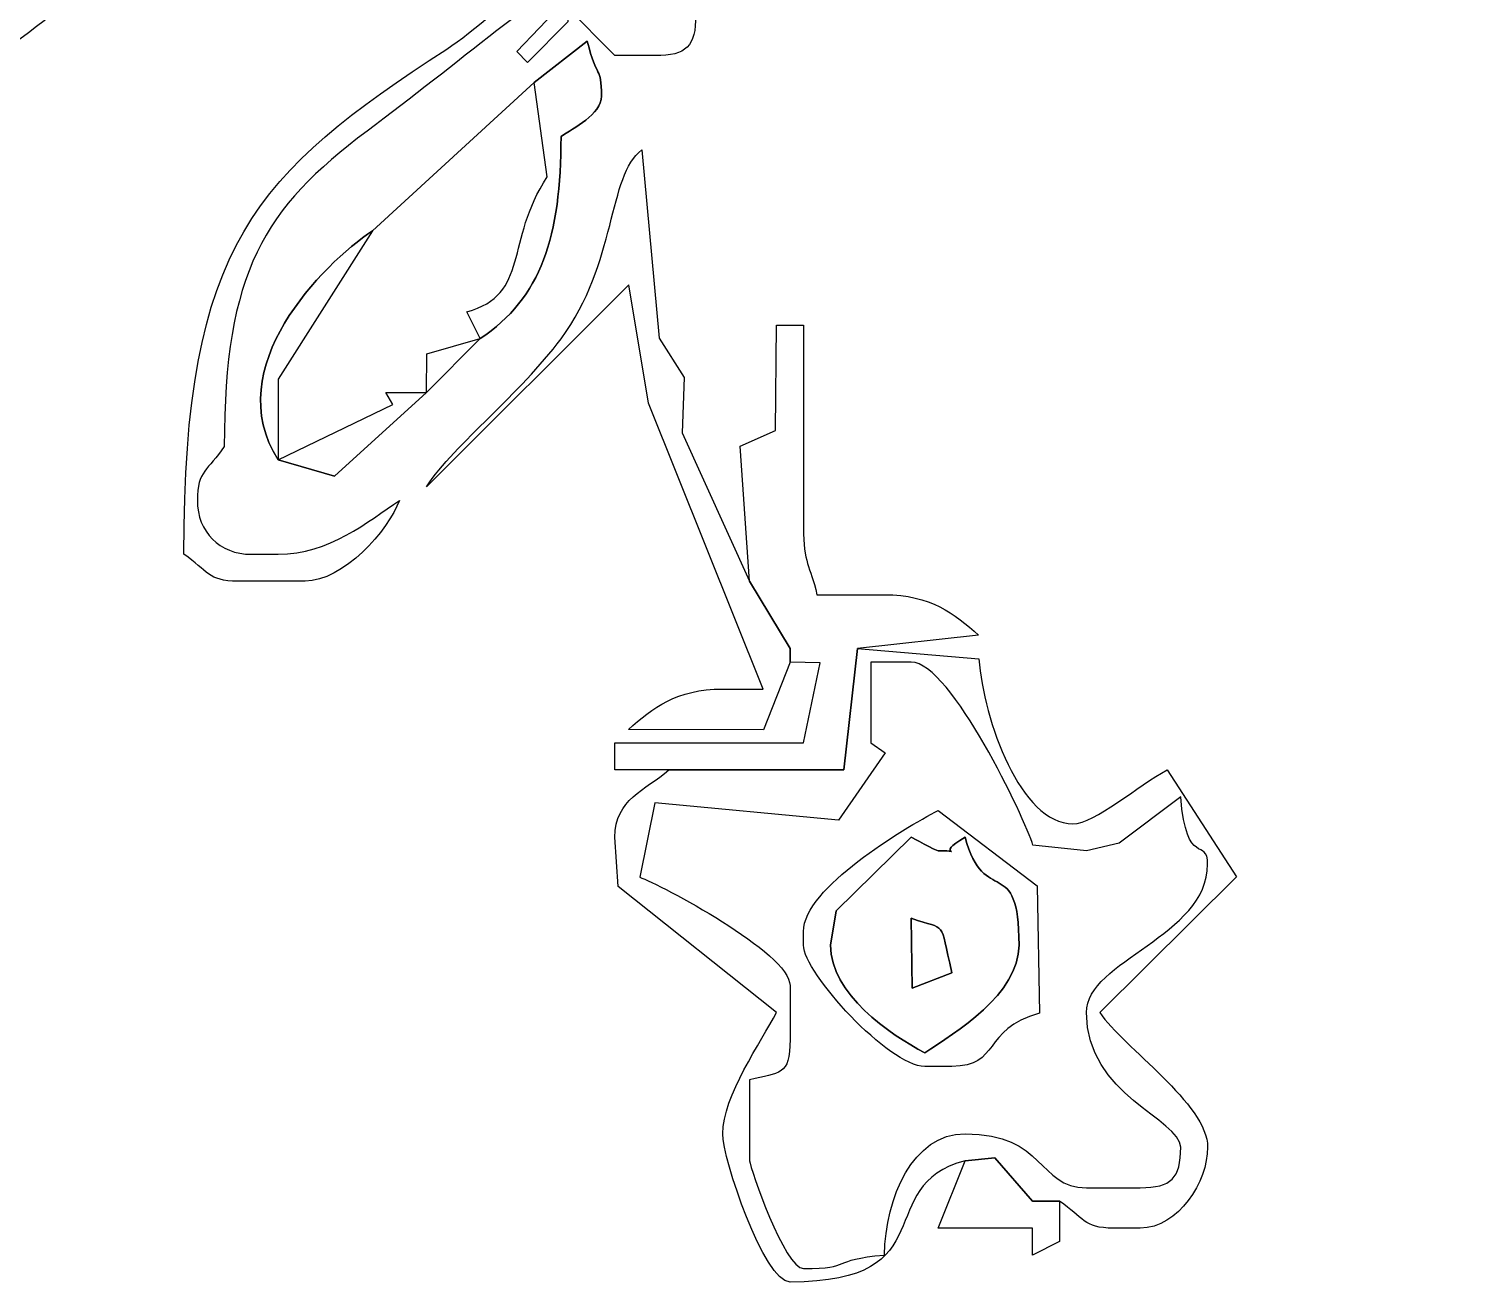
# Model space of a CAD drawing. Header units: centimetres. Extents: x -10 to 8.8, y -13.2 to 14.4.
# Drawn here: x -4.477 to -3.255, y -9.33 to -8.273 of the extents above; entities that cross this region are included whole.
import ezdxf

# ---------------------------------------------------------------- set-up
doc = ezdxf.new("R2010")
doc.units = ezdxf.units.CM
doc.header["$MEASUREMENT"] = 0
doc.layers.add('Camada 1', color=7, linetype='Continuous')

msp = doc.modelspace()

# ---------------------------------------------------------------- linework, layer by layer
at = {"layer": 'Camada 1', "color": 251}
for points, knots in [([(-3.60729, -7.37432), (-3.60729, -7.37432), (-3.61865, -7.40843), (-3.61865, -7.40843), (-3.61865, -7.40843), (-3.61865, -7.40843), (-3.61865, -7.4198), (-3.61865, -7.4198), (-3.61865, -7.4198), (-3.61865, -7.4198), (-3.68887, -7.60552), (-3.68887, -7.60552), (-3.68887, -7.60552), (-3.68887, -7.60552), (-3.69823, -7.49939), (-3.69823, -7.49939), (-3.69823, -7.49939), (-3.69823, -7.49939), (-3.70513, -7.48839), (-3.70513, -7.48839), (-3.70513, -7.48839), (-3.70513, -7.48839), (-3.8119, -7.55624), (-3.8119, -7.55624), (-3.8119, -7.55624), (-3.8119, -7.55624), (-3.8119, -7.59035), (-3.8119, -7.59035), (-3.8119, -7.59035), (-3.8119, -7.59035), (-3.85737, -7.62446), (-3.85737, -7.62446), (-3.85737, -7.62446), (-3.85737, -7.62446), (-3.88011, -7.63583), (-3.88011, -7.63583), (-3.88011, -7.63583), (-3.88011, -7.63583), (-3.89148, -7.65857), (-3.89148, -7.65857), (-3.89148, -7.65857), (-3.89148, -7.65857), (-3.92558, -7.69269), (-3.92558, -7.69269), (-3.92558, -7.69269), (-3.92558, -7.69269), (-3.93695, -7.70406), (-3.93695, -7.70406), (-3.93695, -7.70406), (-3.93695, -7.70406), (-3.99378, -7.76091), (-3.99378, -7.76091), (-3.99378, -7.76091), (-3.99378, -7.76091), (-4.1984, -7.9542), (-4.1984, -7.9542), (-4.1984, -7.9542), (-4.1984, -7.9542), (-4.41439, -8.1475), (-4.41439, -8.1475), (-4.41439, -8.1475), (-4.41439, -8.1475), (-4.43712, -8.15887), (-4.43712, -8.15887), (-4.43712, -8.15887), (-4.43712, -8.15887), (-4.45986, -8.18161), (-4.45986, -8.18161), (-4.45986, -8.18161), (-4.45986, -8.18161), (-4.47122, -8.19298), (-4.47122, -8.19298), (-4.47122, -8.19298), (-4.47122, -8.19298), (-4.5849, -8.2612), (-4.5849, -8.2612), (-4.5849, -8.2612), (-4.5849, -8.2612), (-4.64174, -8.29531), (-4.64174, -8.29531), (-4.64174, -8.29531), (-4.64174, -8.29531), (-4.65311, -8.29531), (-4.65311, -8.29531), (-4.65311, -8.29531), (-4.6913, -8.35237), (-5.12515, -8.58879), (-5.22149, -8.59094), (-5.22149, -8.59094), (-5.22149, -8.59094), (-5.23223, -8.62529), (-5.23223, -8.62529), (-5.23223, -8.62529), (-5.33142, -8.62505), (-5.44395, -8.72738), (-5.52841, -8.72738), (-5.52841, -8.72738), (-5.52841, -8.72738), (-5.57388, -8.72738), (-5.57388, -8.72738), (-5.57388, -8.72738), (-5.58395, -8.75519), (-5.58695, -8.7615), (-5.63072, -8.7615), (-5.63072, -8.7615), (-5.63072, -8.7615), (-5.64209, -8.7615), (-5.64209, -8.7615), (-5.64209, -8.7615), (-5.66403, -8.7615), (-5.66232, -8.75792), (-5.67619, -8.75013), (-5.67619, -8.75013), (-5.67619, -8.75013), (-5.4816, -8.66253), (-5.4816, -8.66253), (-5.4816, -8.66253), (-5.4816, -8.66253), (-5.4261, -8.65916), (-5.4261, -8.65916), (-5.4261, -8.65916), (-5.4261, -8.65916), (-5.32003, -8.5993), (-5.32003, -8.5993), (-5.32003, -8.5993), (-5.25749, -8.59094), (-4.98836, -8.4629), (-4.93737, -8.43169), (-4.93737, -8.43169), (-4.89448, -8.40543), (-4.80058, -8.35738), (-4.76571, -8.3305), (-4.76571, -8.3305), (-4.71088, -8.28824), (-4.66831, -8.25258), (-4.60773, -8.21562), (-4.60773, -8.21562), (-4.56931, -8.19218), (-4.49863, -8.12313), (-4.46296, -8.08754), (-4.46296, -8.08754), (-4.42646, -8.05113), (-4.34748, -8.00748), (-4.30345, -7.97421), (-4.30345, -7.97421), (-4.26723, -7.94684), (-4.04736, -7.74795), (-4.01652, -7.71543), (-4.01652, -7.71543), (-4.01652, -7.71543), (-3.99378, -7.70406), (-3.99378, -7.70406), (-3.99378, -7.70406), (-3.99378, -7.70406), (-3.98242, -7.68132), (-3.98242, -7.68132), (-3.98242, -7.68132), (-3.98242, -7.68132), (-3.82365, -7.43093), (-3.82365, -7.43093), (-3.82365, -7.43093), (-3.82365, -7.43093), (-3.87873, -7.40541), (-3.87873, -7.40541), (-3.87873, -7.40541), (-3.87873, -7.40541), (-3.73233, -7.26061), (-3.73233, -7.26061), (-3.73233, -7.26061), (-3.73233, -7.26061), (-3.64139, -7.16965), (-3.64139, -7.16965), (-3.64139, -7.16965), (-3.64139, -7.16965), (-3.59592, -7.1128), (-3.59592, -7.1128), (-3.59592, -7.1128), (-3.59592, -7.1128), (-3.56182, -7.04458), (-3.56182, -7.04458), (-3.56182, -7.04458), (-3.56182, -7.04458), (-3.48224, -6.89676), (-3.48224, -6.89676), (-3.48224, -6.89676), (-3.48224, -6.89676), (-3.45951, -6.87402), (-3.45951, -6.87402), (-3.45951, -6.87402), (-3.45951, -6.80382), (-3.39972, -6.71203), (-3.37313, -6.65342), (-3.37313, -6.65342), (-3.34055, -6.58156), (-3.32499, -6.4924), (-3.25489, -6.47606), (-3.25489, -6.47606), (-3.25489, -6.47606), (-3.25489, -6.53291), (-3.25489, -6.53291), (-3.25489, -6.53291), (-3.25489, -6.55731), (-3.60369, -7.37168), (-3.60729, -7.37432)], [0, 0, 0, 0, 0.0196078, 0.0196078, 0.0196078, 0.0196078, 0.0392157, 0.0392157, 0.0392157, 0.0392157, 0.0588235, 0.0588235, 0.0588235, 0.0588235, 0.0784314, 0.0784314, 0.0784314, 0.0784314, 0.0980392, 0.0980392, 0.0980392, 0.0980392, 0.1176471, 0.1176471, 0.1176471, 0.1176471, 0.1372549, 0.1372549, 0.1372549, 0.1372549, 0.1568627, 0.1568627, 0.1568627, 0.1568627, 0.1764706, 0.1764706, 0.1764706, 0.1764706, 0.1960784, 0.1960784, 0.1960784, 0.1960784, 0.2156863, 0.2156863, 0.2156863, 0.2156863, 0.2352941, 0.2352941, 0.2352941, 0.2352941, 0.254902, 0.254902, 0.254902, 0.254902, 0.2745098, 0.2745098, 0.2745098, 0.2745098, 0.2941176, 0.2941176, 0.2941176, 0.2941176, 0.3137255, 0.3137255, 0.3137255, 0.3137255, 0.3333333, 0.3333333, 0.3333333, 0.3333333, 0.3529412, 0.3529412, 0.3529412, 0.3529412, 0.372549, 0.372549, 0.372549, 0.372549, 0.3921569, 0.3921569, 0.3921569, 0.3921569, 0.4117647, 0.4117647, 0.4117647, 0.4117647, 0.4313725, 0.4313725, 0.4313725, 0.4313725, 0.4509804, 0.4509804, 0.4509804, 0.4509804, 0.4705882, 0.4705882, 0.4705882, 0.4705882, 0.4901961, 0.4901961, 0.4901961, 0.4901961, 0.5098039, 0.5098039, 0.5098039, 0.5098039, 0.5294118, 0.5294118, 0.5294118, 0.5294118, 0.5490196, 0.5490196, 0.5490196, 0.5490196, 0.5686275, 0.5686275, 0.5686275, 0.5686275, 0.5882353, 0.5882353, 0.5882353, 0.5882353, 0.6078431, 0.6078431, 0.6078431, 0.6078431, 0.627451, 0.627451, 0.627451, 0.627451, 0.6470588, 0.6470588, 0.6470588, 0.6470588, 0.6666667, 0.6666667, 0.6666667, 0.6666667, 0.6862745, 0.6862745, 0.6862745, 0.6862745, 0.7058824, 0.7058824, 0.7058824, 0.7058824, 0.7254902, 0.7254902, 0.7254902, 0.7254902, 0.745098, 0.745098, 0.745098, 0.745098, 0.7647059, 0.7647059, 0.7647059, 0.7647059, 0.7843137, 0.7843137, 0.7843137, 0.7843137, 0.8039216, 0.8039216, 0.8039216, 0.8039216, 0.8235294, 0.8235294, 0.8235294, 0.8235294, 0.8431373, 0.8431373, 0.8431373, 0.8431373, 0.8627451, 0.8627451, 0.8627451, 0.8627451, 0.8823529, 0.8823529, 0.8823529, 0.8823529, 0.9019608, 0.9019608, 0.9019608, 0.9019608, 0.9215686, 0.9215686, 0.9215686, 0.9215686, 0.9411765, 0.9411765, 0.9411765, 0.9411765, 0.9607843, 0.9607843, 0.9607843, 0.9607843, 0.9803922, 0.9803922, 0.9803922, 0.9803922, 1, 1, 1, 1]), ([(-5.07371, -7.65857), (-5.10463, -7.70477), (-5.16465, -7.72977), (-5.16465, -7.79502), (-5.16465, -7.79502), (-5.16465, -7.79502), (-5.16465, -7.8405), (-5.16465, -7.8405), (-5.16465, -7.8405), (-5.16465, -7.91257), (-5.11918, -7.9074), (-5.07371, -7.93146), (-5.07371, -7.93146), (-5.11585, -8.01931), (-5.07701, -8.15887), (-4.96003, -8.15887), (-4.96003, -8.15887), (-4.8842, -8.15887), (-4.89463, -8.11161), (-4.84636, -8.07928), (-4.84636, -8.07928), (-4.8034, -8.10201), (-4.80906, -8.12476), (-4.75541, -8.12476), (-4.75541, -8.12476), (-4.75541, -8.12476), (-4.68721, -8.12476), (-4.68721, -8.12476), (-4.68721, -8.12476), (-4.66159, -8.12476), (-4.59627, -8.05516), (-4.59627, -8.04517), (-4.59627, -8.04517), (-4.59627, -7.98035), (-4.66447, -7.99637), (-4.66447, -7.94283), (-4.66447, -7.94283), (-4.66447, -7.91734), (-4.65548, -7.91787), (-4.64174, -7.89735), (-4.64174, -7.89735), (-4.40391, -7.89735), (-4.03945, -7.56914), (-3.97105, -7.56761), (-3.97105, -7.56761), (-3.99661, -7.66336), (-4.59561, -8.15051), (-4.70994, -8.22709), (-4.70994, -8.22709), (-4.70994, -8.22709), (-4.99413, -8.39765), (-4.99413, -8.39765), (-4.99413, -8.39765), (-5.06707, -8.44834), (-5.7076, -8.72738), (-5.80123, -8.72738), (-5.80123, -8.72738), (-5.808, -8.75272), (-5.80389, -8.7615), (-5.83534, -8.7615), (-5.83534, -8.7615), (-5.83687, -8.7615), (-5.85785, -8.75031), (-5.85807, -8.75013), (-5.85807, -8.75013), (-5.81651, -8.69338), (-5.78339, -8.68193), (-5.74619, -8.60052), (-5.74619, -8.60052), (-5.71126, -8.5241), (-5.696, -8.49822), (-5.63072, -8.4545), (-5.63072, -8.4545), (-5.60355, -8.4727), (-5.58008, -8.51135), (-5.55115, -8.51135), (-5.55115, -8.51135), (-5.55115, -8.51135), (-5.48294, -8.51135), (-5.48294, -8.51135), (-5.48294, -8.51135), (-5.45054, -8.51135), (-5.41004, -8.45252), (-5.392, -8.43176), (-5.392, -8.43176), (-5.40686, -8.40178), (-5.40337, -8.44112), (-5.40337, -8.39765), (-5.40337, -8.39765), (-5.40337, -8.39765), (-5.40337, -8.35216), (-5.40337, -8.35216), (-5.40337, -8.35216), (-5.35293, -8.34041), (-5.32379, -8.33571), (-5.32379, -8.27257), (-5.32379, -8.27257), (-5.32379, -8.19097), (-5.37705, -8.15761), (-5.4261, -8.12476), (-5.4261, -8.12476), (-5.4261, -8.12476), (-5.45437, -8.16384), (-5.45437, -8.16384), (-5.45437, -8.16384), (-5.45437, -8.16384), (-5.47413, -8.10251), (-5.47413, -8.10251), (-5.47413, -8.10251), (-5.42228, -8.09053), (-5.32379, -8.07906), (-5.32379, -8.02242), (-5.32379, -8.02242), (-5.32379, -8.0074), (-5.435, -7.79248), (-5.45096, -7.76303), (-5.45096, -7.76303), (-5.48813, -7.69446), (-5.51947, -7.57069), (-5.55342, -7.4903), (-5.55342, -7.4903), (-5.57096, -7.44878), (-5.58012, -7.37654), (-5.59603, -7.33962), (-5.59603, -7.33962), (-5.61628, -7.29262), (-5.63118, -7.27232), (-5.65184, -7.21352), (-5.65184, -7.21352), (-5.67746, -7.14062), (-5.75576, -7.01511), (-5.75576, -6.94224), (-5.75576, -6.94224), (-5.75576, -6.94224), (-5.77385, -6.91256), (-5.77385, -6.91256), (-5.77385, -6.91256), (-5.77385, -6.91256), (-5.7602, -6.89752), (-5.7602, -6.89752), (-5.7602, -6.89752), (-5.7602, -6.89752), (-4.83606, -7.50103), (-4.83606, -7.50103), (-4.83606, -7.50103), (-4.83606, -7.50103), (-4.83499, -7.52213), (-4.83499, -7.52213), (-4.83499, -7.52213), (-4.88846, -7.52213), (-4.9714, -7.56307), (-4.9714, -7.60172), (-4.9714, -7.60172), (-4.9714, -7.62098), (-4.95626, -7.64422), (-4.94866, -7.65857), (-4.94866, -7.65857), (-4.94866, -7.65857), (-5.07371, -7.65857), (-5.07371, -7.65857)], [0, 0, 0, 0, 0.025, 0.025, 0.025, 0.025, 0.05, 0.05, 0.05, 0.05, 0.075, 0.075, 0.075, 0.075, 0.1, 0.1, 0.1, 0.1, 0.125, 0.125, 0.125, 0.125, 0.15, 0.15, 0.15, 0.15, 0.175, 0.175, 0.175, 0.175, 0.2, 0.2, 0.2, 0.2, 0.225, 0.225, 0.225, 0.225, 0.25, 0.25, 0.25, 0.25, 0.275, 0.275, 0.275, 0.275, 0.3, 0.3, 0.3, 0.3, 0.325, 0.325, 0.325, 0.325, 0.35, 0.35, 0.35, 0.35, 0.375, 0.375, 0.375, 0.375, 0.4, 0.4, 0.4, 0.4, 0.425, 0.425, 0.425, 0.425, 0.45, 0.45, 0.45, 0.45, 0.475, 0.475, 0.475, 0.475, 0.5, 0.5, 0.5, 0.5, 0.525, 0.525, 0.525, 0.525, 0.55, 0.55, 0.55, 0.55, 0.575, 0.575, 0.575, 0.575, 0.6, 0.6, 0.6, 0.6, 0.625, 0.625, 0.625, 0.625, 0.65, 0.65, 0.65, 0.65, 0.675, 0.675, 0.675, 0.675, 0.7, 0.7, 0.7, 0.7, 0.725, 0.725, 0.725, 0.725, 0.75, 0.75, 0.75, 0.75, 0.775, 0.775, 0.775, 0.775, 0.8, 0.8, 0.8, 0.8, 0.825, 0.825, 0.825, 0.825, 0.85, 0.85, 0.85, 0.85, 0.875, 0.875, 0.875, 0.875, 0.9, 0.9, 0.9, 0.9, 0.925, 0.925, 0.925, 0.925, 0.95, 0.95, 0.95, 0.95, 0.975, 0.975, 0.975, 0.975, 1, 1, 1, 1]), ([(-4.09609, -8.53409), (-4.09609, -8.53409), (-4.14156, -8.57957), (-4.14156, -8.57957), (-4.14156, -8.57957), (-4.14156, -8.57957), (-4.21919, -8.6502), (-4.21919, -8.6502), (-4.21919, -8.6502), (-4.21919, -8.6502), (-4.26661, -8.63642), (-4.26661, -8.63642), (-4.26661, -8.63642), (-4.31615, -8.55832), (-4.22923, -8.47139), (-4.18703, -8.44313), (-4.18703, -8.44313), (-4.18703, -8.44313), (-4.05062, -8.31805), (-4.05062, -8.31805), (-4.05062, -8.31805), (-4.05062, -8.31805), (-4.00576, -8.28308), (-4.00576, -8.28308), (-4.00576, -8.28308), (-3.99764, -8.3162), (-3.99378, -8.30338), (-3.99378, -8.32942), (-3.99378, -8.32942), (-3.99378, -8.34503), (-4.0175, -8.35658), (-4.02789, -8.36353), (-4.02789, -8.36353), (-4.02789, -8.44803), (-4.04449, -8.49953), (-4.09609, -8.53409)], [0, 0, 0, 0, 0.1111111, 0.1111111, 0.1111111, 0.1111111, 0.2222222, 0.2222222, 0.2222222, 0.2222222, 0.3333333, 0.3333333, 0.3333333, 0.3333333, 0.4444444, 0.4444444, 0.4444444, 0.4444444, 0.5555556, 0.5555556, 0.5555556, 0.5555556, 0.6666667, 0.6666667, 0.6666667, 0.6666667, 0.7777778, 0.7777778, 0.7777778, 0.7777778, 0.8888889, 0.8888889, 0.8888889, 0.8888889, 1, 1, 1, 1]), ([(-3.72096, -9.13672), (-3.69491, -9.11927), (-3.64139, -9.08729), (-3.64139, -9.04575), (-3.64139, -9.04575), (-3.64139, -8.96726), (-3.67078, -9.01503), (-3.68686, -8.95479), (-3.68686, -8.95479), (-3.71486, -8.97053), (-3.68396, -8.96616), (-3.70959, -8.96616), (-3.70959, -8.96616), (-3.71112, -8.96616), (-3.73211, -8.95497), (-3.73233, -8.95479), (-3.73233, -8.95479), (-3.73233, -8.95479), (-3.79576, -9.01693), (-3.79576, -9.01693), (-3.79576, -9.01693), (-3.79576, -9.01693), (-3.80054, -9.04575), (-3.80054, -9.04575), (-3.80054, -9.04575), (-3.80054, -9.08683), (-3.75038, -9.12115), (-3.72096, -9.13672)], [0, 0, 0, 0, 0.1428571, 0.1428571, 0.1428571, 0.1428571, 0.2857143, 0.2857143, 0.2857143, 0.2857143, 0.4285714, 0.4285714, 0.4285714, 0.4285714, 0.5714286, 0.5714286, 0.5714286, 0.5714286, 0.7142857, 0.7142857, 0.7142857, 0.7142857, 0.8571429, 0.8571429, 0.8571429, 0.8571429, 1, 1, 1, 1]), ([(-3.73152, -9.08199), (-3.73152, -9.08199), (-3.73233, -9.02301), (-3.73233, -9.02301), (-3.73233, -9.02301), (-3.70127, -9.03426), (-3.70896, -9.02242), (-3.69799, -9.06912), (-3.69799, -9.06912), (-3.69799, -9.06912), (-3.73152, -9.08199), (-3.73152, -9.08199)], [0, 0, 0, 0, 0.3333333, 0.3333333, 0.3333333, 0.3333333, 0.6666667, 0.6666667, 0.6666667, 0.6666667, 1, 1, 1, 1])]:
    msp.add_open_spline(points, degree=3, knots=knots, dxfattribs=at)
at = {"layer": 'Camada 1', "color": 254}
for points, knots in [([(-4.1643, -8.67053), (-4.19078, -8.68827), (-4.22364, -8.71601), (-4.26661, -8.71601), (-4.26661, -8.71601), (-4.26661, -8.71601), (-4.28934, -8.71601), (-4.28934, -8.71601), (-4.28934, -8.71601), (-4.31595, -8.71601), (-4.33481, -8.69715), (-4.33481, -8.67053), (-4.33481, -8.67053), (-4.33481, -8.64504), (-4.32582, -8.64557), (-4.31208, -8.62505), (-4.31208, -8.62505), (-4.31208, -8.47788), (-4.27849, -8.42402), (-4.19157, -8.359), (-4.19157, -8.359), (-4.11418, -8.3011), (-4.05042, -8.24614), (-3.97105, -8.19298), (-3.97105, -8.19298), (-3.97105, -8.19298), (-3.91421, -8.11339), (-3.91421, -8.11339), (-3.91421, -8.11339), (-3.91421, -8.11339), (-3.91421, -8.10202), (-3.91421, -8.10202), (-3.91421, -8.10202), (-3.91421, -8.10202), (-3.84429, -7.82982), (-3.84429, -7.82982), (-3.84429, -7.82982), (-3.84429, -7.82982), (-3.79171, -7.69848), (-3.79171, -7.69848), (-3.79171, -7.69848), (-3.79171, -7.69848), (-3.7778, -7.70406), (-3.7778, -7.70406), (-3.7778, -7.70406), (-3.7778, -7.70406), (-3.7778, -7.65857), (-3.7778, -7.65857), (-3.7778, -7.65857), (-3.7778, -7.6151), (-3.77431, -7.65444), (-3.78917, -7.62446), (-3.78917, -7.62446), (-3.80498, -7.63605), (-3.90719, -7.74816), (-3.93412, -7.7751), (-3.93412, -7.7751), (-3.98614, -7.82714), (-4.02988, -7.87088), (-4.0819, -7.92292), (-4.0819, -7.92292), (-4.19526, -8.03631), (-4.26317, -8.11402), (-4.40009, -8.20728), (-4.40009, -8.20728), (-4.51334, -8.28441), (-5.04528, -8.62505), (-5.17437, -8.62642), (-5.17437, -8.62642), (-5.17437, -8.62642), (-5.19875, -8.65916), (-5.19875, -8.65916), (-5.19875, -8.65916), (-5.19875, -8.65916), (-5.17766, -8.66916), (-5.17766, -8.66916), (-5.17766, -8.66916), (-5.17766, -8.66916), (-5.15109, -8.64318), (-5.15109, -8.64318), (-5.15109, -8.64318), (-5.15109, -8.64318), (-5.06908, -8.61661), (-5.06908, -8.61661), (-5.06908, -8.61661), (-5.06908, -8.61661), (-5.07371, -8.60231), (-5.07371, -8.60231), (-5.07371, -8.60231), (-4.98847, -8.60231), (-4.44808, -8.27952), (-4.43712, -8.23846), (-4.43712, -8.23846), (-4.30834, -8.23559), (-3.9425, -7.79143), (-3.82327, -7.70406), (-3.82327, -7.70406), (-3.83727, -7.7565), (-3.85691, -7.87371), (-3.90284, -7.88598), (-3.90284, -7.88598), (-3.87903, -7.93562), (-3.92852, -8.09066), (-3.95628, -8.12816), (-3.95628, -8.12816), (-3.98841, -8.17157), (-4.08052, -8.2611), (-4.1244, -8.28974), (-4.1244, -8.28974), (-4.28529, -8.39475), (-4.34618, -8.45367), (-4.34618, -8.71601), (-4.34618, -8.71601), (-4.32566, -8.72976), (-4.3262, -8.73875), (-4.30071, -8.73875), (-4.30071, -8.73875), (-4.30071, -8.73875), (-4.24387, -8.73875), (-4.24387, -8.73875), (-4.24387, -8.73875), (-4.21184, -8.73875), (-4.17342, -8.69575), (-4.1643, -8.67053)], [0, 0, 0, 0, 0.0322581, 0.0322581, 0.0322581, 0.0322581, 0.0645161, 0.0645161, 0.0645161, 0.0645161, 0.0967742, 0.0967742, 0.0967742, 0.0967742, 0.1290323, 0.1290323, 0.1290323, 0.1290323, 0.1612903, 0.1612903, 0.1612903, 0.1612903, 0.1935484, 0.1935484, 0.1935484, 0.1935484, 0.2258065, 0.2258065, 0.2258065, 0.2258065, 0.2580645, 0.2580645, 0.2580645, 0.2580645, 0.2903226, 0.2903226, 0.2903226, 0.2903226, 0.3225806, 0.3225806, 0.3225806, 0.3225806, 0.3548387, 0.3548387, 0.3548387, 0.3548387, 0.3870968, 0.3870968, 0.3870968, 0.3870968, 0.4193548, 0.4193548, 0.4193548, 0.4193548, 0.4516129, 0.4516129, 0.4516129, 0.4516129, 0.483871, 0.483871, 0.483871, 0.483871, 0.516129, 0.516129, 0.516129, 0.516129, 0.5483871, 0.5483871, 0.5483871, 0.5483871, 0.5806452, 0.5806452, 0.5806452, 0.5806452, 0.6129032, 0.6129032, 0.6129032, 0.6129032, 0.6451613, 0.6451613, 0.6451613, 0.6451613, 0.6774194, 0.6774194, 0.6774194, 0.6774194, 0.7096774, 0.7096774, 0.7096774, 0.7096774, 0.7419355, 0.7419355, 0.7419355, 0.7419355, 0.7741935, 0.7741935, 0.7741935, 0.7741935, 0.8064516, 0.8064516, 0.8064516, 0.8064516, 0.8387097, 0.8387097, 0.8387097, 0.8387097, 0.8709677, 0.8709677, 0.8709677, 0.8709677, 0.9032258, 0.9032258, 0.9032258, 0.9032258, 0.9354839, 0.9354839, 0.9354839, 0.9354839, 0.9677419, 0.9677419, 0.9677419, 0.9677419, 1, 1, 1, 1]), ([(-4.01652, -7.71543), (-4.01652, -7.71543), (-3.99378, -7.70406), (-3.99378, -7.70406), (-3.99378, -7.70406), (-3.99378, -7.70406), (-3.98242, -7.68132), (-3.98242, -7.68132), (-3.98242, -7.68132), (-3.98242, -7.68132), (-3.99378, -7.70406), (-3.99378, -7.70406), (-3.99378, -7.70406), (-3.99378, -7.70406), (-4.01652, -7.71543), (-4.01652, -7.71543), (-4.01652, -7.71543), (-4.04736, -7.74795), (-4.26723, -7.94684), (-4.30345, -7.97421), (-4.30345, -7.97421), (-4.34748, -8.00748), (-4.42646, -8.05113), (-4.46296, -8.08754), (-4.46296, -8.08754), (-4.49863, -8.12313), (-4.56931, -8.19218), (-4.60773, -8.21562), (-4.60773, -8.21562), (-4.66831, -8.25258), (-4.71088, -8.28824), (-4.76571, -8.3305), (-4.76571, -8.3305), (-4.80058, -8.35738), (-4.89448, -8.40543), (-4.93737, -8.43169), (-4.93737, -8.43169), (-4.98836, -8.4629), (-5.25749, -8.59094), (-5.32003, -8.5993), (-5.32003, -8.5993), (-5.32003, -8.5993), (-5.4261, -8.65916), (-5.4261, -8.65916), (-5.4261, -8.65916), (-5.4261, -8.65916), (-5.4816, -8.66253), (-5.4816, -8.66253), (-5.4816, -8.66253), (-5.4816, -8.66253), (-5.67619, -8.75013), (-5.67619, -8.75013), (-5.67619, -8.75013), (-5.66232, -8.75792), (-5.66403, -8.7615), (-5.64209, -8.7615), (-5.64209, -8.7615), (-5.64209, -8.7615), (-5.63072, -8.7615), (-5.63072, -8.7615), (-5.63072, -8.7615), (-5.58695, -8.7615), (-5.58395, -8.75519), (-5.57388, -8.72738), (-5.57388, -8.72738), (-5.57388, -8.72738), (-5.52841, -8.72738), (-5.52841, -8.72738), (-5.52841, -8.72738), (-5.44395, -8.72738), (-5.33142, -8.62505), (-5.23223, -8.62529), (-5.23223, -8.62529), (-5.23223, -8.62529), (-5.22149, -8.59094), (-5.22149, -8.59094), (-5.22149, -8.59094), (-5.12515, -8.58879), (-4.6913, -8.35237), (-4.65311, -8.29531), (-4.65311, -8.29531), (-4.65311, -8.29531), (-4.68721, -8.29531), (-4.68721, -8.29531), (-4.68721, -8.29531), (-4.68646, -8.29429), (-4.55642, -8.19712), (-4.53847, -8.18257), (-4.53847, -8.18257), (-4.48625, -8.14025), (-4.44509, -8.10123), (-4.38587, -8.06232), (-4.38587, -8.06232), (-4.32633, -8.0232), (-4.13759, -7.81198), (-4.09609, -7.82913), (-4.09609, -7.82913), (-4.09609, -7.82913), (-4.10517, -7.8203), (-4.10517, -7.8203), (-4.10517, -7.8203), (-4.10517, -7.8203), (-4.01652, -7.71543), (-4.01652, -7.71543)], [0, 0, 0, 0, 0.0384615, 0.0384615, 0.0384615, 0.0384615, 0.0769231, 0.0769231, 0.0769231, 0.0769231, 0.1153846, 0.1153846, 0.1153846, 0.1153846, 0.1538462, 0.1538462, 0.1538462, 0.1538462, 0.1923077, 0.1923077, 0.1923077, 0.1923077, 0.2307692, 0.2307692, 0.2307692, 0.2307692, 0.2692308, 0.2692308, 0.2692308, 0.2692308, 0.3076923, 0.3076923, 0.3076923, 0.3076923, 0.3461538, 0.3461538, 0.3461538, 0.3461538, 0.3846154, 0.3846154, 0.3846154, 0.3846154, 0.4230769, 0.4230769, 0.4230769, 0.4230769, 0.4615385, 0.4615385, 0.4615385, 0.4615385, 0.5, 0.5, 0.5, 0.5, 0.5384615, 0.5384615, 0.5384615, 0.5384615, 0.5769231, 0.5769231, 0.5769231, 0.5769231, 0.6153846, 0.6153846, 0.6153846, 0.6153846, 0.6538462, 0.6538462, 0.6538462, 0.6538462, 0.6923077, 0.6923077, 0.6923077, 0.6923077, 0.7307692, 0.7307692, 0.7307692, 0.7307692, 0.7692308, 0.7692308, 0.7692308, 0.7692308, 0.8076923, 0.8076923, 0.8076923, 0.8076923, 0.8461538, 0.8461538, 0.8461538, 0.8461538, 0.8846154, 0.8846154, 0.8846154, 0.8846154, 0.9230769, 0.9230769, 0.9230769, 0.9230769, 0.9615385, 0.9615385, 0.9615385, 0.9615385, 1, 1, 1, 1]), ([(-4.05062, -8.31805), (-4.05062, -8.31805), (-4.18703, -8.44313), (-4.18703, -8.44313), (-4.18703, -8.44313), (-4.22923, -8.47139), (-4.31615, -8.55832), (-4.26661, -8.63642), (-4.26661, -8.63642), (-4.26661, -8.63642), (-4.21919, -8.6502), (-4.21919, -8.6502), (-4.21919, -8.6502), (-4.21919, -8.6502), (-4.14156, -8.57957), (-4.14156, -8.57957), (-4.14156, -8.57957), (-4.14156, -8.57957), (-4.09609, -8.53409), (-4.09609, -8.53409), (-4.09609, -8.53409), (-4.04449, -8.49953), (-4.02789, -8.44803), (-4.02789, -8.36353), (-4.02789, -8.36353), (-4.0175, -8.35658), (-3.99378, -8.34503), (-3.99378, -8.32942), (-3.99378, -8.32942), (-3.99378, -8.30338), (-3.99764, -8.3162), (-4.00576, -8.28308), (-4.00576, -8.28308), (-4.00576, -8.28308), (-4.05062, -8.31805), (-4.05062, -8.31805)], [0, 0, 0, 0, 0.1111111, 0.1111111, 0.1111111, 0.1111111, 0.2222222, 0.2222222, 0.2222222, 0.2222222, 0.3333333, 0.3333333, 0.3333333, 0.3333333, 0.4444444, 0.4444444, 0.4444444, 0.4444444, 0.5555556, 0.5555556, 0.5555556, 0.5555556, 0.6666667, 0.6666667, 0.6666667, 0.6666667, 0.7777778, 0.7777778, 0.7777778, 0.7777778, 0.8888889, 0.8888889, 0.8888889, 0.8888889, 1, 1, 1, 1]), ([(-4.09609, -8.53409), (-4.09609, -8.53409), (-4.14112, -8.54685), (-4.14112, -8.54685), (-4.14112, -8.54685), (-4.14112, -8.54685), (-4.14156, -8.57957), (-4.14156, -8.57957), (-4.14156, -8.57957), (-4.14156, -8.57957), (-4.17567, -8.57957), (-4.17567, -8.57957), (-4.17567, -8.57957), (-4.17567, -8.57957), (-4.16983, -8.58953), (-4.16983, -8.58953), (-4.16983, -8.58953), (-4.16983, -8.58953), (-4.26661, -8.63642), (-4.26661, -8.63642), (-4.26661, -8.63642), (-4.26661, -8.63642), (-4.26661, -8.5682), (-4.26661, -8.5682), (-4.26661, -8.5682), (-4.26661, -8.5682), (-4.18703, -8.44313), (-4.18703, -8.44313), (-4.18703, -8.44313), (-4.18703, -8.44313), (-4.05062, -8.31805), (-4.05062, -8.31805), (-4.05062, -8.31805), (-4.05062, -8.31805), (-4.03954, -8.39764), (-4.03954, -8.39764), (-4.03954, -8.39764), (-4.07542, -8.45167), (-4.0538, -8.49702), (-4.10746, -8.51135), (-4.10746, -8.51135), (-4.10746, -8.51135), (-4.09609, -8.53409), (-4.09609, -8.53409)], [0, 0, 0, 0, 0.0909091, 0.0909091, 0.0909091, 0.0909091, 0.1818182, 0.1818182, 0.1818182, 0.1818182, 0.2727273, 0.2727273, 0.2727273, 0.2727273, 0.3636364, 0.3636364, 0.3636364, 0.3636364, 0.4545455, 0.4545455, 0.4545455, 0.4545455, 0.5454545, 0.5454545, 0.5454545, 0.5454545, 0.6363636, 0.6363636, 0.6363636, 0.6363636, 0.7272727, 0.7272727, 0.7272727, 0.7272727, 0.8181818, 0.8181818, 0.8181818, 0.8181818, 0.9090909, 0.9090909, 0.9090909, 0.9090909, 1, 1, 1, 1]), ([(-4.14156, -8.65916), (-4.14156, -8.65916), (-3.97062, -8.48855), (-3.97062, -8.48855), (-3.97062, -8.48855), (-3.97062, -8.48855), (-3.95407, -8.58854), (-3.95407, -8.58854), (-3.95407, -8.58854), (-3.95407, -8.58854), (-3.85737, -8.82972), (-3.85737, -8.82972), (-3.85737, -8.82972), (-3.85737, -8.82972), (-3.89148, -8.82972), (-3.89148, -8.82972), (-3.89148, -8.82972), (-3.93065, -8.82972), (-3.95031, -8.8458), (-3.97105, -8.86383), (-3.97105, -8.86383), (-3.97105, -8.86383), (-3.85697, -8.86401), (-3.85697, -8.86401), (-3.85697, -8.86401), (-3.85697, -8.86401), (-3.83464, -8.80698), (-3.83464, -8.80698), (-3.83464, -8.80698), (-3.83464, -8.80698), (-3.83464, -8.79561), (-3.83464, -8.79561), (-3.83464, -8.79561), (-3.83464, -8.79561), (-3.86874, -8.73875), (-3.86874, -8.73875), (-3.86874, -8.73875), (-3.86874, -8.73875), (-3.92558, -8.61368), (-3.92558, -8.61368), (-3.92558, -8.61368), (-3.92558, -8.61368), (-3.92393, -8.56683), (-3.92393, -8.56683), (-3.92393, -8.56683), (-3.92393, -8.56683), (-3.94508, -8.53379), (-3.94508, -8.53379), (-3.94508, -8.53379), (-3.94508, -8.53379), (-3.95968, -8.3749), (-3.95968, -8.3749), (-3.95968, -8.3749), (-3.98841, -8.39596), (-3.98067, -8.47052), (-4.02784, -8.53413), (-4.02784, -8.53413), (-4.06273, -8.58119), (-4.11651, -8.62174), (-4.14156, -8.65916)], [0, 0, 0, 0, 0.0666667, 0.0666667, 0.0666667, 0.0666667, 0.1333333, 0.1333333, 0.1333333, 0.1333333, 0.2, 0.2, 0.2, 0.2, 0.2666667, 0.2666667, 0.2666667, 0.2666667, 0.3333333, 0.3333333, 0.3333333, 0.3333333, 0.4, 0.4, 0.4, 0.4, 0.4666667, 0.4666667, 0.4666667, 0.4666667, 0.5333333, 0.5333333, 0.5333333, 0.5333333, 0.6, 0.6, 0.6, 0.6, 0.6666667, 0.6666667, 0.6666667, 0.6666667, 0.7333333, 0.7333333, 0.7333333, 0.7333333, 0.8, 0.8, 0.8, 0.8, 0.8666667, 0.8666667, 0.8666667, 0.8666667, 0.9333333, 0.9333333, 0.9333333, 0.9333333, 1, 1, 1, 1]), ([(-3.78917, -8.89794), (-3.78917, -8.89794), (-3.93695, -8.89794), (-3.93695, -8.89794), (-3.93695, -8.89794), (-3.95667, -8.91509), (-3.98242, -8.92233), (-3.98242, -8.95479), (-3.98242, -8.95479), (-3.98242, -8.95479), (-3.97958, -8.9962), (-3.97958, -8.9962), (-3.97958, -8.9962), (-3.97958, -8.9962), (-3.84601, -9.10261), (-3.84601, -9.10261), (-3.84601, -9.10261), (-3.85882, -9.12682), (-3.89148, -9.17341), (-3.89148, -9.20494), (-3.89148, -9.20494), (-3.89148, -9.22519), (-3.85693, -9.33001), (-3.83464, -9.33001), (-3.83464, -9.33001), (-3.70201, -9.33001), (-3.76693, -9.24906), (-3.68686, -9.22768), (-3.68686, -9.22768), (-3.68686, -9.22768), (-3.66169, -9.22524), (-3.66169, -9.22524), (-3.66169, -9.22524), (-3.66169, -9.22524), (-3.63002, -9.26179), (-3.63002, -9.26179), (-3.63002, -9.26179), (-3.63002, -9.26179), (-3.60729, -9.26179), (-3.60729, -9.26179), (-3.60729, -9.26179), (-3.58677, -9.27553), (-3.5873, -9.28453), (-3.56182, -9.28453), (-3.56182, -9.28453), (-3.56182, -9.28453), (-3.53908, -9.28453), (-3.53908, -9.28453), (-3.53908, -9.28453), (-3.50682, -9.28453), (-3.48224, -9.24528), (-3.48224, -9.21631), (-3.48224, -9.21631), (-3.48224, -9.17999), (-3.55338, -9.13218), (-3.57315, -9.10264), (-3.57315, -9.10264), (-3.57315, -9.10264), (-3.45791, -8.98805), (-3.45791, -8.98805), (-3.45791, -8.98805), (-3.45791, -8.98805), (-3.51634, -8.89794), (-3.51634, -8.89794), (-3.51634, -8.89794), (-3.54081, -8.91089), (-3.5776, -8.94342), (-3.59592, -8.94342), (-3.59592, -8.94342), (-3.64001, -8.94342), (-3.67139, -8.85626), (-3.67518, -8.80422), (-3.67518, -8.80422), (-3.67518, -8.80422), (-3.7778, -8.79561), (-3.7778, -8.79561), (-3.7778, -8.79561), (-3.7778, -8.79561), (-3.78917, -8.89794), (-3.78917, -8.89794)], [0, 0, 0, 0, 0.05, 0.05, 0.05, 0.05, 0.1, 0.1, 0.1, 0.1, 0.15, 0.15, 0.15, 0.15, 0.2, 0.2, 0.2, 0.2, 0.25, 0.25, 0.25, 0.25, 0.3, 0.3, 0.3, 0.3, 0.35, 0.35, 0.35, 0.35, 0.4, 0.4, 0.4, 0.4, 0.45, 0.45, 0.45, 0.45, 0.5, 0.5, 0.5, 0.5, 0.55, 0.55, 0.55, 0.55, 0.6, 0.6, 0.6, 0.6, 0.65, 0.65, 0.65, 0.65, 0.7, 0.7, 0.7, 0.7, 0.75, 0.75, 0.75, 0.75, 0.8, 0.8, 0.8, 0.8, 0.85, 0.85, 0.85, 0.85, 0.9, 0.9, 0.9, 0.9, 0.95, 0.95, 0.95, 0.95, 1, 1, 1, 1]), ([(-3.76643, -8.80698), (-3.76643, -8.80698), (-3.73233, -8.80698), (-3.73233, -8.80698), (-3.73233, -8.80698), (-3.69867, -8.80698), (-3.63607, -8.94018), (-3.62966, -8.96135), (-3.62966, -8.96135), (-3.62966, -8.96135), (-3.58455, -8.96616), (-3.58455, -8.96616), (-3.58455, -8.96616), (-3.58455, -8.96616), (-3.55676, -8.95984), (-3.55676, -8.95984), (-3.55676, -8.95984), (-3.55676, -8.95984), (-3.50498, -8.92068), (-3.50498, -8.92068), (-3.50498, -8.92068), (-3.49988, -8.98189), (-3.48224, -8.95399), (-3.48224, -8.97753), (-3.48224, -8.97753), (-3.48224, -9.03824), (-3.58455, -9.05873), (-3.58455, -9.10261), (-3.58455, -9.10261), (-3.58455, -9.17247), (-3.50498, -9.19275), (-3.50498, -9.21631), (-3.50498, -9.21631), (-3.50498, -9.24251), (-3.51289, -9.25042), (-3.53908, -9.25042), (-3.53908, -9.25042), (-3.53908, -9.25042), (-3.58455, -9.25042), (-3.58455, -9.25042), (-3.58455, -9.25042), (-3.62617, -9.25042), (-3.61856, -9.20494), (-3.68686, -9.20494), (-3.68686, -9.20494), (-3.73118, -9.20494), (-3.75399, -9.2588), (-3.75506, -9.30727), (-3.75506, -9.30727), (-3.80178, -9.31116), (-3.78046, -9.31864), (-3.82327, -9.31864), (-3.82327, -9.31864), (-3.83892, -9.31864), (-3.86874, -9.2335), (-3.86874, -9.22768), (-3.86874, -9.22768), (-3.86874, -9.22768), (-3.86874, -9.15946), (-3.86874, -9.15946), (-3.86874, -9.15946), (-3.84341, -9.15269), (-3.83464, -9.1568), (-3.83464, -9.12535), (-3.83464, -9.12535), (-3.83464, -9.12535), (-3.83464, -9.07986), (-3.83464, -9.07986), (-3.83464, -9.07986), (-3.83464, -9.05226), (-3.94473, -8.99432), (-3.9614, -8.98852), (-3.9614, -8.98852), (-3.9614, -8.98852), (-3.94881, -8.92557), (-3.94881, -8.92557), (-3.94881, -8.92557), (-3.94881, -8.92557), (-3.79365, -8.94031), (-3.79365, -8.94031), (-3.79365, -8.94031), (-3.79365, -8.94031), (-3.75433, -8.8836), (-3.75433, -8.8836), (-3.75433, -8.8836), (-3.75433, -8.8836), (-3.76643, -8.8752), (-3.76643, -8.8752), (-3.76643, -8.8752), (-3.76643, -8.8752), (-3.76643, -8.80698), (-3.76643, -8.80698)], [0, 0, 0, 0, 0.0434783, 0.0434783, 0.0434783, 0.0434783, 0.0869565, 0.0869565, 0.0869565, 0.0869565, 0.1304348, 0.1304348, 0.1304348, 0.1304348, 0.173913, 0.173913, 0.173913, 0.173913, 0.2173913, 0.2173913, 0.2173913, 0.2173913, 0.2608696, 0.2608696, 0.2608696, 0.2608696, 0.3043478, 0.3043478, 0.3043478, 0.3043478, 0.3478261, 0.3478261, 0.3478261, 0.3478261, 0.3913043, 0.3913043, 0.3913043, 0.3913043, 0.4347826, 0.4347826, 0.4347826, 0.4347826, 0.4782609, 0.4782609, 0.4782609, 0.4782609, 0.5217391, 0.5217391, 0.5217391, 0.5217391, 0.5652174, 0.5652174, 0.5652174, 0.5652174, 0.6086957, 0.6086957, 0.6086957, 0.6086957, 0.6521739, 0.6521739, 0.6521739, 0.6521739, 0.6956522, 0.6956522, 0.6956522, 0.6956522, 0.7391304, 0.7391304, 0.7391304, 0.7391304, 0.7826087, 0.7826087, 0.7826087, 0.7826087, 0.826087, 0.826087, 0.826087, 0.826087, 0.8695652, 0.8695652, 0.8695652, 0.8695652, 0.9130435, 0.9130435, 0.9130435, 0.9130435, 0.9565217, 0.9565217, 0.9565217, 0.9565217, 1, 1, 1, 1]), ([(-3.69799, -9.06912), (-3.70896, -9.02242), (-3.70127, -9.03426), (-3.73233, -9.02301), (-3.73233, -9.02301), (-3.73233, -9.02301), (-3.73152, -9.08199), (-3.73152, -9.08199), (-3.73152, -9.08199), (-3.73152, -9.08199), (-3.69799, -9.06912), (-3.69799, -9.06912)], [0, 0, 0, 0, 0.3333333, 0.3333333, 0.3333333, 0.3333333, 0.6666667, 0.6666667, 0.6666667, 0.6666667, 1, 1, 1, 1])]:
    msp.add_open_spline(points, degree=3, knots=knots, dxfattribs=at)
at = {"layer": 'Camada 1', "color": 250}
for points, knots in [([(-3.91421, -8.10202), (-3.91421, -8.10202), (-3.91421, -8.11339), (-3.91421, -8.11339), (-3.91421, -8.11339), (-3.91421, -8.11339), (-3.97105, -8.19298), (-3.97105, -8.19298), (-3.97105, -8.19298), (-3.97105, -8.19298), (-4.06506, -8.29194), (-4.06506, -8.29194), (-4.06506, -8.29194), (-4.06506, -8.29194), (-4.05631, -8.301), (-4.05631, -8.301), (-4.05631, -8.301), (-4.05631, -8.301), (-4.0222, -8.26689), (-4.0222, -8.26689), (-4.0222, -8.26689), (-4.0222, -8.26689), (-4.02319, -8.25422), (-4.02319, -8.25422), (-4.02319, -8.25422), (-4.02319, -8.25422), (-3.98242, -8.29531), (-3.98242, -8.29531), (-3.98242, -8.29531), (-3.98242, -8.29531), (-3.94831, -8.29531), (-3.94831, -8.29531), (-3.94831, -8.29531), (-3.92212, -8.29531), (-3.91421, -8.2874), (-3.91421, -8.2612), (-3.91421, -8.2612), (-3.91421, -8.2612), (-3.91421, -8.20435), (-3.91421, -8.20435), (-3.91421, -8.20435), (-3.91421, -8.20435), (-3.89148, -8.20435), (-3.89148, -8.20435), (-3.89148, -8.20435), (-3.89148, -8.20435), (-3.89208, -8.08968), (-3.89208, -8.08968), (-3.89208, -8.08968), (-3.89208, -8.08968), (-3.91421, -8.10202), (-3.91421, -8.10202)], [0, 0, 0, 0, 0.0769231, 0.0769231, 0.0769231, 0.0769231, 0.1538462, 0.1538462, 0.1538462, 0.1538462, 0.2307692, 0.2307692, 0.2307692, 0.2307692, 0.3076923, 0.3076923, 0.3076923, 0.3076923, 0.3846154, 0.3846154, 0.3846154, 0.3846154, 0.4615385, 0.4615385, 0.4615385, 0.4615385, 0.5384615, 0.5384615, 0.5384615, 0.5384615, 0.6153846, 0.6153846, 0.6153846, 0.6153846, 0.6923077, 0.6923077, 0.6923077, 0.6923077, 0.7692308, 0.7692308, 0.7692308, 0.7692308, 0.8461538, 0.8461538, 0.8461538, 0.8461538, 0.9230769, 0.9230769, 0.9230769, 0.9230769, 1, 1, 1, 1]), ([(-3.86874, -8.73875), (-3.86874, -8.73875), (-3.83464, -8.79561), (-3.83464, -8.79561), (-3.83464, -8.79561), (-3.83464, -8.79561), (-3.83464, -8.80698), (-3.83464, -8.80698), (-3.83464, -8.80698), (-3.83464, -8.80698), (-3.80917, -8.80752), (-3.80917, -8.80752), (-3.80917, -8.80752), (-3.80917, -8.80752), (-3.82327, -8.8752), (-3.82327, -8.8752), (-3.82327, -8.8752), (-3.82327, -8.8752), (-3.98242, -8.8752), (-3.98242, -8.8752), (-3.98242, -8.8752), (-3.98242, -8.8752), (-3.98242, -8.89794), (-3.98242, -8.89794), (-3.98242, -8.89794), (-3.98242, -8.89794), (-3.93695, -8.89794), (-3.93695, -8.89794), (-3.93695, -8.89794), (-3.93695, -8.89794), (-3.78917, -8.89794), (-3.78917, -8.89794), (-3.78917, -8.89794), (-3.78917, -8.89794), (-3.7778, -8.79561), (-3.7778, -8.79561), (-3.7778, -8.79561), (-3.7778, -8.79561), (-3.67549, -8.78424), (-3.67549, -8.78424), (-3.67549, -8.78424), (-3.69623, -8.7662), (-3.71589, -8.75013), (-3.75506, -8.75013), (-3.75506, -8.75013), (-3.75506, -8.75013), (-3.8119, -8.75013), (-3.8119, -8.75013), (-3.8119, -8.75013), (-3.81784, -8.72462), (-3.82327, -8.72398), (-3.82327, -8.69327), (-3.82327, -8.69327), (-3.82327, -8.69327), (-3.82327, -8.52272), (-3.82327, -8.52272), (-3.82327, -8.52272), (-3.82327, -8.52272), (-3.84601, -8.52272), (-3.84601, -8.52272), (-3.84601, -8.52272), (-3.84601, -8.52272), (-3.84682, -8.61156), (-3.84682, -8.61156), (-3.84682, -8.61156), (-3.84682, -8.61156), (-3.8768, -8.62473), (-3.8768, -8.62473), (-3.8768, -8.62473), (-3.8768, -8.62473), (-3.86874, -8.73875), (-3.86874, -8.73875)], [0, 0, 0, 0, 0.0555556, 0.0555556, 0.0555556, 0.0555556, 0.1111111, 0.1111111, 0.1111111, 0.1111111, 0.1666667, 0.1666667, 0.1666667, 0.1666667, 0.2222222, 0.2222222, 0.2222222, 0.2222222, 0.2777778, 0.2777778, 0.2777778, 0.2777778, 0.3333333, 0.3333333, 0.3333333, 0.3333333, 0.3888889, 0.3888889, 0.3888889, 0.3888889, 0.4444444, 0.4444444, 0.4444444, 0.4444444, 0.5, 0.5, 0.5, 0.5, 0.5555556, 0.5555556, 0.5555556, 0.5555556, 0.6111111, 0.6111111, 0.6111111, 0.6111111, 0.6666667, 0.6666667, 0.6666667, 0.6666667, 0.7222222, 0.7222222, 0.7222222, 0.7222222, 0.7777778, 0.7777778, 0.7777778, 0.7777778, 0.8333333, 0.8333333, 0.8333333, 0.8333333, 0.8888889, 0.8888889, 0.8888889, 0.8888889, 0.9444444, 0.9444444, 0.9444444, 0.9444444, 1, 1, 1, 1]), ([(-3.63002, -9.30727), (-3.63002, -9.30727), (-3.60729, -9.2959), (-3.60729, -9.2959), (-3.60729, -9.2959), (-3.60729, -9.2959), (-3.60729, -9.26179), (-3.60729, -9.26179), (-3.60729, -9.26179), (-3.60729, -9.26179), (-3.63002, -9.26179), (-3.63002, -9.26179), (-3.63002, -9.26179), (-3.63002, -9.26179), (-3.66169, -9.22524), (-3.66169, -9.22524), (-3.66169, -9.22524), (-3.66169, -9.22524), (-3.68686, -9.22768), (-3.68686, -9.22768), (-3.68686, -9.22768), (-3.68686, -9.22768), (-3.70959, -9.28453), (-3.70959, -9.28453), (-3.70959, -9.28453), (-3.70959, -9.28453), (-3.63002, -9.28453), (-3.63002, -9.28453), (-3.63002, -9.28453), (-3.63002, -9.28453), (-3.63002, -9.30727), (-3.63002, -9.30727)], [0, 0, 0, 0, 0.125, 0.125, 0.125, 0.125, 0.25, 0.25, 0.25, 0.25, 0.375, 0.375, 0.375, 0.375, 0.5, 0.5, 0.5, 0.5, 0.625, 0.625, 0.625, 0.625, 0.75, 0.75, 0.75, 0.75, 0.875, 0.875, 0.875, 0.875, 1, 1, 1, 1])]:
    msp.add_open_spline(points, degree=3, knots=knots, dxfattribs=at)
at = {"layer": 'Camada 1', "color": 253}
for points in [[(-3.82327, -9.03438), (-3.82327, -9.03438), (-3.82327, -9.04575), (-3.82327, -9.04575), (-3.82327, -9.04575), (-3.82327, -9.06907), (-3.75108, -9.14809), (-3.72096, -9.14809), (-3.72096, -9.14809), (-3.72096, -9.14809), (-3.69823, -9.14809), (-3.69823, -9.14809), (-3.69823, -9.14809), (-3.65665, -9.14809), (-3.67368, -9.1173), (-3.62414, -9.10304), (-3.62414, -9.10304), (-3.62414, -9.10304), (-3.62612, -8.99566), (-3.62612, -8.99566), (-3.62612, -8.99566), (-3.62612, -8.99566), (-3.70959, -8.93205), (-3.70959, -8.93205), (-3.70959, -8.93205), (-3.73878, -8.9475), (-3.82327, -8.9975), (-3.82327, -9.03438)], [(-3.80054, -9.04575), (-3.80054, -9.04575), (-3.79576, -9.01693), (-3.79576, -9.01693), (-3.79576, -9.01693), (-3.79576, -9.01693), (-3.73233, -8.95479), (-3.73233, -8.95479), (-3.73233, -8.95479), (-3.73211, -8.95497), (-3.71112, -8.96616), (-3.70959, -8.96616), (-3.70959, -8.96616), (-3.68396, -8.96616), (-3.71486, -8.97053), (-3.68686, -8.95479), (-3.68686, -8.95479), (-3.67078, -9.01503), (-3.64139, -8.96726), (-3.64139, -9.04575), (-3.64139, -9.04575), (-3.64139, -9.08729), (-3.69491, -9.11927), (-3.72096, -9.13672), (-3.72096, -9.13672), (-3.75038, -9.12115), (-3.80054, -9.08683), (-3.80054, -9.04575)]]:
    msp.add_open_spline(points, degree=3, knots=[0, 0, 0, 0, 0.1428571, 0.1428571, 0.1428571, 0.1428571, 0.2857143, 0.2857143, 0.2857143, 0.2857143, 0.4285714, 0.4285714, 0.4285714, 0.4285714, 0.5714286, 0.5714286, 0.5714286, 0.5714286, 0.7142857, 0.7142857, 0.7142857, 0.7142857, 0.8571429, 0.8571429, 0.8571429, 0.8571429, 1, 1, 1, 1], dxfattribs=at)

doc.saveas('drawing.dxf')
